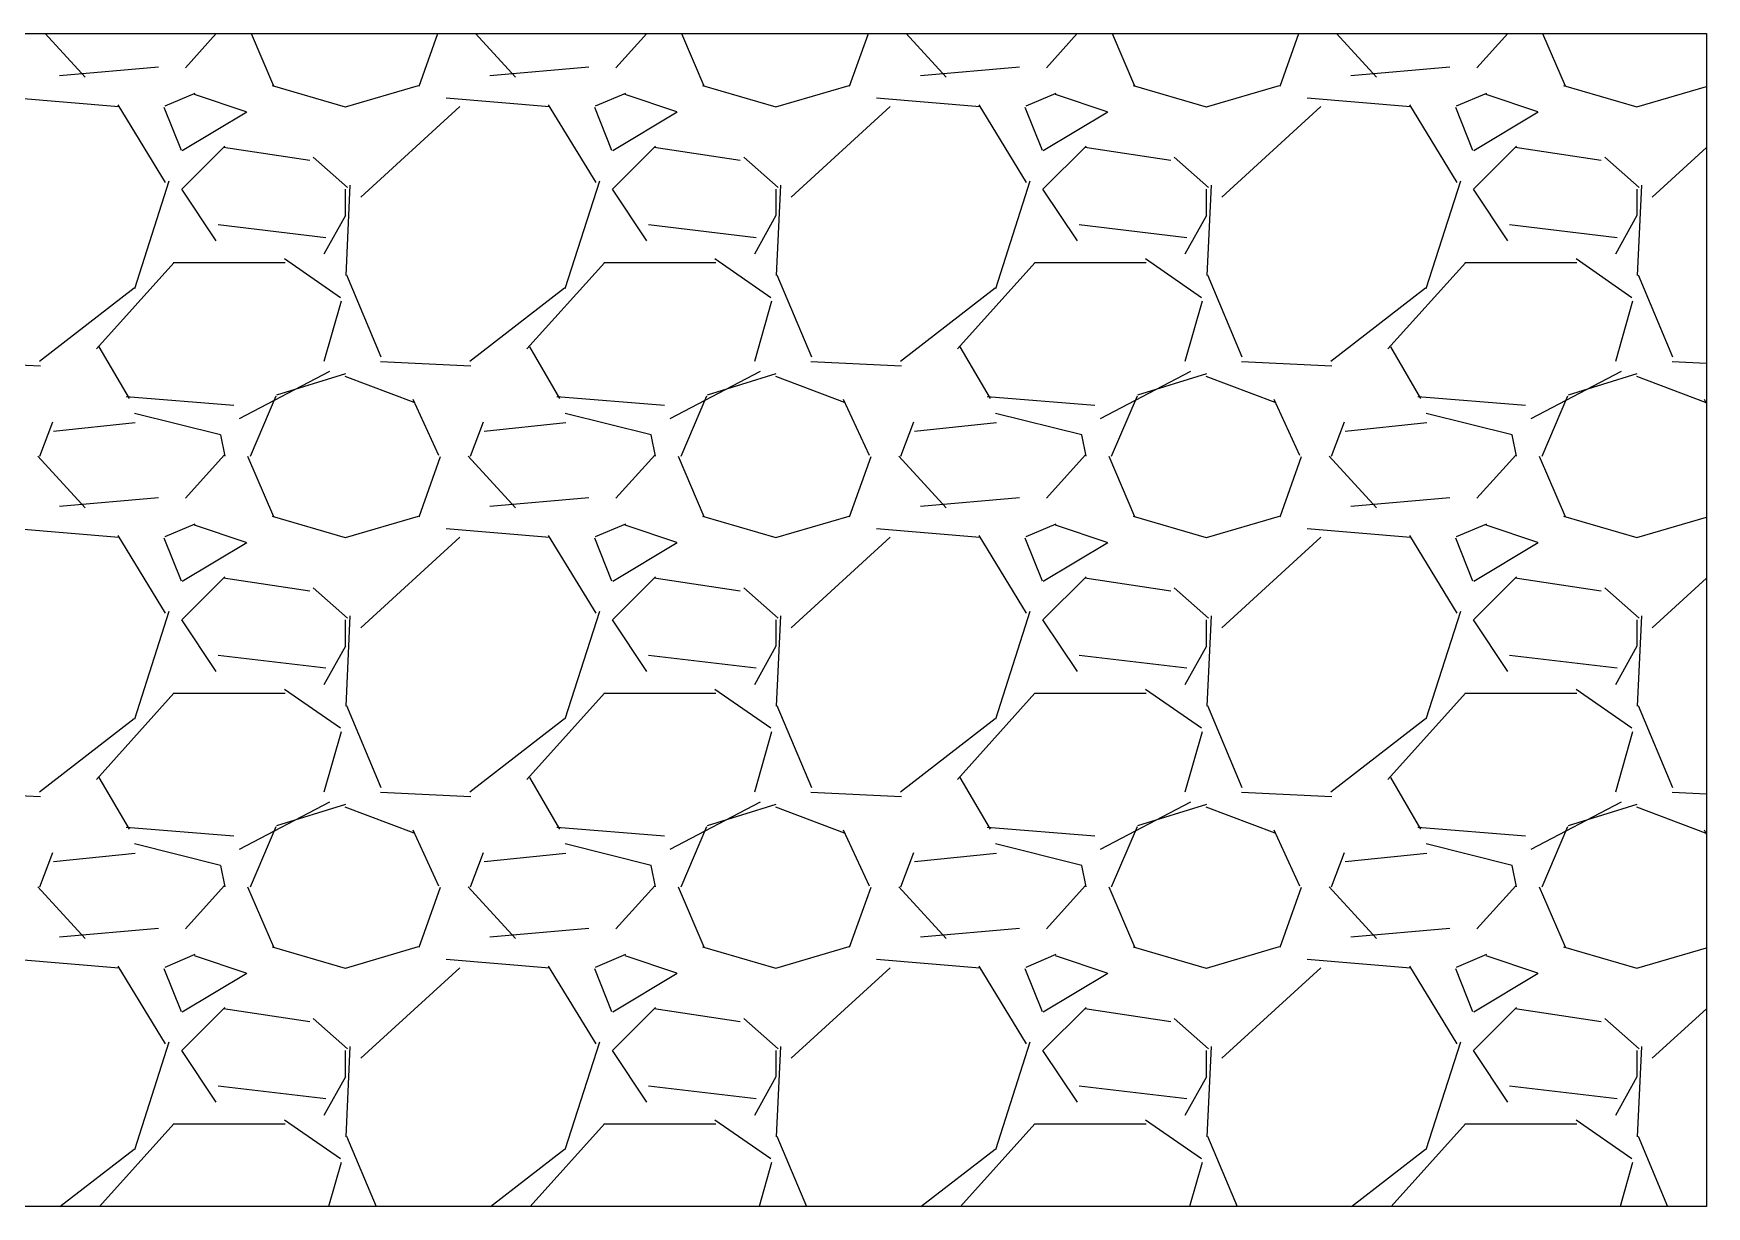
# Model space of a CAD drawing. Header units: millimetres. Extents: x 2762 to 3076, y 916 to 3305.
# Drawn here: x 2832.469 to 2833.456, y 1011.527 to 1012.219 of the extents above; entities that cross this region are included whole.
import ezdxf

# ---------------------------------------------------------------- set-up
doc = ezdxf.new("R2010")
doc.units = ezdxf.units.MM
doc.header["$LTSCALE"] = 2

msp = doc.modelspace()

# ---------------------------------------------------------------- linework, layer by layer
for p, q in [((2831.8296, 1012.21851), (2833.45649, 1012.21851)), ((2831.8296, 1012.21851), (2833.45649, 1012.21851)), ((2833.45649, 1012.21851), (2833.45649, 1011.5266)), ((2833.45649, 1012.21851), (2833.45649, 1011.5266)), ((2833.45649, 1011.5266), (2831.8296, 1011.5266)), ((2833.45649, 1011.5266), (2831.8296, 1011.5266))]:
    msp.add_line(p, q)
at = {"linetype": 'Continuous'}
for p, q in [((2832.49985, 1012.19274), (2832.47622, 1012.21851)), ((2832.49985, 1012.19274), (2832.47622, 1012.21851)), ((2832.57722, 1012.21851), (2832.55906, 1012.19833)), ((2832.57722, 1012.21851), (2832.55906, 1012.19833)), ((2832.59779, 1012.21851), (2832.611, 1012.18769)), ((2832.59779, 1012.21851), (2832.611, 1012.18769)), ((2832.69689, 1012.18749), (2832.70797, 1012.21851)), ((2832.69689, 1012.18749), (2832.70797, 1012.21851)), ((2832.75385, 1012.19274), (2832.73022, 1012.21851)), ((2832.75385, 1012.19274), (2832.73022, 1012.21851)), ((2832.83122, 1012.21851), (2832.81306, 1012.19833)), ((2832.83122, 1012.21851), (2832.81306, 1012.19833)), ((2832.85179, 1012.21851), (2832.865, 1012.18769)), ((2832.85179, 1012.21851), (2832.865, 1012.18769)), ((2832.95089, 1012.18749), (2832.96197, 1012.21851)), ((2832.95089, 1012.18749), (2832.96197, 1012.21851)), ((2833.00785, 1012.19274), (2832.98422, 1012.21851)), ((2833.00785, 1012.19274), (2832.98422, 1012.21851)), ((2833.08522, 1012.21851), (2833.06706, 1012.19833)), ((2833.08522, 1012.21851), (2833.06706, 1012.19833)), ((2833.10579, 1012.21851), (2833.119, 1012.18769)), ((2833.10579, 1012.21851), (2833.119, 1012.18769)), ((2833.20489, 1012.18749), (2833.21597, 1012.21851)), ((2833.20489, 1012.18749), (2833.21597, 1012.21851)), ((2833.26185, 1012.19274), (2833.23822, 1012.21851)), ((2833.26185, 1012.19274), (2833.23822, 1012.21851)), ((2833.33922, 1012.21851), (2833.32106, 1012.19833)), ((2833.33922, 1012.21851), (2833.32106, 1012.19833)), ((2833.35979, 1012.21851), (2833.373, 1012.18769)), ((2833.35979, 1012.21851), (2833.373, 1012.18769)), ((2832.54312, 1012.19861), (2832.4847, 1012.19353)), ((2832.54312, 1012.19861), (2832.4847, 1012.19353)), ((2832.79712, 1012.19861), (2832.7387, 1012.19353)), ((2832.79712, 1012.19861), (2832.7387, 1012.19353)), ((2833.05112, 1012.19861), (2832.9927, 1012.19353)), ((2833.05112, 1012.19861), (2832.9927, 1012.19353)), ((2833.30512, 1012.19861), (2833.2467, 1012.19353)), ((2833.30512, 1012.19861), (2833.2467, 1012.19353)), ((2832.61018, 1012.18787), (2832.65336, 1012.17517)), ((2832.61018, 1012.18787), (2832.65336, 1012.17517)), ((2832.65343, 1012.17519), (2832.69661, 1012.18789)), ((2832.65343, 1012.17519), (2832.69661, 1012.18789)), ((2832.86418, 1012.18787), (2832.90736, 1012.17517)), ((2832.86418, 1012.18787), (2832.90736, 1012.17517)), ((2832.90743, 1012.17519), (2832.95061, 1012.18789)), ((2832.90743, 1012.17519), (2832.95061, 1012.18789)), ((2833.11818, 1012.18787), (2833.16136, 1012.17517)), ((2833.11818, 1012.18787), (2833.16136, 1012.17517)), ((2833.16143, 1012.17519), (2833.20461, 1012.18789)), ((2833.16143, 1012.17519), (2833.20461, 1012.18789)), ((2833.37218, 1012.18787), (2833.41536, 1012.17517)), ((2833.37218, 1012.18787), (2833.41536, 1012.17517)), ((2832.51979, 1012.17523), (2832.45883, 1012.18031)), ((2832.51979, 1012.17523), (2832.45883, 1012.18031)), ((2832.56463, 1012.18316), (2832.54685, 1012.17554)), ((2832.56463, 1012.18316), (2832.54685, 1012.17554)), ((2832.5949, 1012.1723), (2832.56442, 1012.18246)), ((2832.5949, 1012.1723), (2832.56442, 1012.18246)), ((2832.77379, 1012.17523), (2832.71283, 1012.18031)), ((2832.77379, 1012.17523), (2832.71283, 1012.18031)), ((2832.81863, 1012.18316), (2832.80085, 1012.17554)), ((2832.81863, 1012.18316), (2832.80085, 1012.17554)), ((2832.8489, 1012.1723), (2832.81842, 1012.18246)), ((2832.8489, 1012.1723), (2832.81842, 1012.18246)), ((2833.02779, 1012.17523), (2832.96683, 1012.18031)), ((2833.02779, 1012.17523), (2832.96683, 1012.18031)), ((2833.07263, 1012.18316), (2833.05485, 1012.17554)), ((2833.07263, 1012.18316), (2833.05485, 1012.17554)), ((2833.1029, 1012.1723), (2833.07242, 1012.18246)), ((2833.1029, 1012.1723), (2833.07242, 1012.18246)), ((2833.28179, 1012.17523), (2833.22083, 1012.18031)), ((2833.28179, 1012.17523), (2833.22083, 1012.18031)), ((2833.32663, 1012.18316), (2833.30885, 1012.17554)), ((2833.32663, 1012.18316), (2833.30885, 1012.17554)), ((2833.3569, 1012.1723), (2833.32642, 1012.18246)), ((2833.3569, 1012.1723), (2833.32642, 1012.18246)), ((2833.41543, 1012.17519), (2833.45649, 1012.18727)), ((2833.41543, 1012.17519), (2833.45649, 1012.18727)), ((2832.54729, 1012.13063), (2832.51935, 1012.17635)), ((2832.54729, 1012.13063), (2832.51935, 1012.17635)), ((2832.54633, 1012.17505), (2832.55649, 1012.14965)), ((2832.54633, 1012.17505), (2832.55649, 1012.14965)), ((2832.55712, 1012.1494), (2832.59522, 1012.17226)), ((2832.55712, 1012.1494), (2832.59522, 1012.17226)), ((2832.72088, 1012.17537), (2832.66246, 1012.12203)), ((2832.72088, 1012.17537), (2832.66246, 1012.12203)), ((2832.80129, 1012.13063), (2832.77335, 1012.17635)), ((2832.80129, 1012.13063), (2832.77335, 1012.17635)), ((2832.80033, 1012.17505), (2832.81049, 1012.14965)), ((2832.80033, 1012.17505), (2832.81049, 1012.14965)), ((2832.81112, 1012.1494), (2832.84922, 1012.17226)), ((2832.81112, 1012.1494), (2832.84922, 1012.17226)), ((2832.97488, 1012.17537), (2832.91646, 1012.12203)), ((2832.97488, 1012.17537), (2832.91646, 1012.12203)), ((2833.05529, 1012.13063), (2833.02735, 1012.17635)), ((2833.05529, 1012.13063), (2833.02735, 1012.17635)), ((2833.05433, 1012.17505), (2833.06449, 1012.14965)), ((2833.05433, 1012.17505), (2833.06449, 1012.14965)), ((2833.06512, 1012.1494), (2833.10322, 1012.17226)), ((2833.06512, 1012.1494), (2833.10322, 1012.17226)), ((2833.22888, 1012.17537), (2833.17046, 1012.12203)), ((2833.22888, 1012.17537), (2833.17046, 1012.12203)), ((2833.30929, 1012.13063), (2833.28135, 1012.17635)), ((2833.30929, 1012.13063), (2833.28135, 1012.17635)), ((2833.30833, 1012.17505), (2833.31849, 1012.14965)), ((2833.30833, 1012.17505), (2833.31849, 1012.14965)), ((2833.31912, 1012.1494), (2833.35722, 1012.17226)), ((2833.31912, 1012.1494), (2833.35722, 1012.17226)), ((2832.58239, 1012.15198), (2832.55699, 1012.12658)), ((2832.58239, 1012.15198), (2832.55699, 1012.12658)), ((2832.6324, 1012.14363), (2832.5816, 1012.15125)), ((2832.6324, 1012.14363), (2832.5816, 1012.15125)), ((2832.83639, 1012.15198), (2832.81099, 1012.12658)), ((2832.83639, 1012.15198), (2832.81099, 1012.12658)), ((2832.8864, 1012.14363), (2832.8356, 1012.15125)), ((2832.8864, 1012.14363), (2832.8356, 1012.15125)), ((2833.09039, 1012.15198), (2833.06499, 1012.12658)), ((2833.09039, 1012.15198), (2833.06499, 1012.12658)), ((2833.1404, 1012.14363), (2833.0896, 1012.15125)), ((2833.1404, 1012.14363), (2833.0896, 1012.15125)), ((2833.34439, 1012.15198), (2833.31899, 1012.12658)), ((2833.34439, 1012.15198), (2833.31899, 1012.12658)), ((2833.3944, 1012.14363), (2833.3436, 1012.15125)), ((2833.3944, 1012.14363), (2833.3436, 1012.15125)), ((2833.45649, 1012.15127), (2833.42446, 1012.12203)), ((2833.45649, 1012.15127), (2833.42446, 1012.12203)), ((2832.65473, 1012.12769), (2832.63441, 1012.14547)), ((2832.65473, 1012.12769), (2832.63441, 1012.14547)), ((2832.90873, 1012.12769), (2832.88841, 1012.14547)), ((2832.90873, 1012.12769), (2832.88841, 1012.14547)), ((2833.16273, 1012.12769), (2833.14241, 1012.14547)), ((2833.16273, 1012.12769), (2833.14241, 1012.14547)), ((2833.41673, 1012.12769), (2833.39641, 1012.14547)), ((2833.41673, 1012.12769), (2833.39641, 1012.14547)), ((2832.52913, 1012.06818), (2832.54945, 1012.13168)), ((2832.52913, 1012.06818), (2832.54945, 1012.13168)), ((2832.65614, 1012.12907), (2832.6536, 1012.07573)), ((2832.65614, 1012.12907), (2832.6536, 1012.07573)), ((2832.78313, 1012.06818), (2832.80345, 1012.13168)), ((2832.78313, 1012.06818), (2832.80345, 1012.13168)), ((2832.91014, 1012.12907), (2832.9076, 1012.07573)), ((2832.91014, 1012.12907), (2832.9076, 1012.07573)), ((2833.03713, 1012.06818), (2833.05745, 1012.13168)), ((2833.03713, 1012.06818), (2833.05745, 1012.13168)), ((2833.16414, 1012.12907), (2833.1616, 1012.07573)), ((2833.16414, 1012.12907), (2833.1616, 1012.07573)), ((2833.29113, 1012.06818), (2833.31145, 1012.13168)), ((2833.29113, 1012.06818), (2833.31145, 1012.13168)), ((2833.41814, 1012.12907), (2833.4156, 1012.07573)), ((2833.41814, 1012.12907), (2833.4156, 1012.07573)), ((2832.55676, 1012.12663), (2832.57708, 1012.09615)), ((2832.55676, 1012.12663), (2832.57708, 1012.09615)), ((2832.65351, 1012.11134), (2832.65351, 1012.12658)), ((2832.65351, 1012.11134), (2832.65351, 1012.12658)), ((2832.81076, 1012.12663), (2832.83108, 1012.09615)), ((2832.81076, 1012.12663), (2832.83108, 1012.09615)), ((2832.90751, 1012.11134), (2832.90751, 1012.12658)), ((2832.90751, 1012.11134), (2832.90751, 1012.12658)), ((2833.06476, 1012.12663), (2833.08508, 1012.09615)), ((2833.06476, 1012.12663), (2833.08508, 1012.09615)), ((2833.16151, 1012.11134), (2833.16151, 1012.12658)), ((2833.16151, 1012.11134), (2833.16151, 1012.12658)), ((2833.31876, 1012.12663), (2833.33908, 1012.09615)), ((2833.31876, 1012.12663), (2833.33908, 1012.09615)), ((2833.41551, 1012.11134), (2833.41551, 1012.12658)), ((2833.41551, 1012.11134), (2833.41551, 1012.12658)), ((2832.6409, 1012.08846), (2832.6536, 1012.11132)), ((2832.6409, 1012.08846), (2832.6536, 1012.11132)), ((2832.8949, 1012.08846), (2832.9076, 1012.11132)), ((2832.8949, 1012.08846), (2832.9076, 1012.11132)), ((2833.1489, 1012.08846), (2833.1616, 1012.11132)), ((2833.1489, 1012.08846), (2833.1616, 1012.11132)), ((2833.4029, 1012.08846), (2833.4156, 1012.11132)), ((2833.4029, 1012.08846), (2833.4156, 1012.11132)), ((2832.57831, 1012.10587), (2832.64181, 1012.09825)), ((2832.57831, 1012.10587), (2832.64181, 1012.09825)), ((2832.83231, 1012.10587), (2832.89581, 1012.09825)), ((2832.83231, 1012.10587), (2832.89581, 1012.09825)), ((2833.08631, 1012.10587), (2833.14981, 1012.09825)), ((2833.08631, 1012.10587), (2833.14981, 1012.09825)), ((2833.34031, 1012.10587), (2833.40381, 1012.09825)), ((2833.34031, 1012.10587), (2833.40381, 1012.09825)), ((2832.50652, 1012.03251), (2832.55224, 1012.08331)), ((2832.50652, 1012.03251), (2832.55224, 1012.08331)), ((2832.55191, 1012.0834), (2832.61795, 1012.0834)), ((2832.55191, 1012.0834), (2832.61795, 1012.0834)), ((2832.61748, 1012.08572), (2832.6505, 1012.06286)), ((2832.61748, 1012.08572), (2832.6505, 1012.06286)), ((2832.76052, 1012.03251), (2832.80624, 1012.08331)), ((2832.76052, 1012.03251), (2832.80624, 1012.08331)), ((2832.80591, 1012.0834), (2832.87195, 1012.0834)), ((2832.80591, 1012.0834), (2832.87195, 1012.0834)), ((2832.87148, 1012.08572), (2832.9045, 1012.06286)), ((2832.87148, 1012.08572), (2832.9045, 1012.06286)), ((2833.01452, 1012.03251), (2833.06024, 1012.08331)), ((2833.01452, 1012.03251), (2833.06024, 1012.08331)), ((2833.05991, 1012.0834), (2833.12595, 1012.0834)), ((2833.05991, 1012.0834), (2833.12595, 1012.0834)), ((2833.12548, 1012.08572), (2833.1585, 1012.06286)), ((2833.12548, 1012.08572), (2833.1585, 1012.06286)), ((2833.26852, 1012.03251), (2833.31424, 1012.08331)), ((2833.26852, 1012.03251), (2833.31424, 1012.08331)), ((2833.31391, 1012.0834), (2833.37995, 1012.0834)), ((2833.31391, 1012.0834), (2833.37995, 1012.0834)), ((2833.37948, 1012.08572), (2833.4125, 1012.06286)), ((2833.37948, 1012.08572), (2833.4125, 1012.06286)), ((2832.65406, 1012.07607), (2832.67438, 1012.02781)), ((2832.65406, 1012.07607), (2832.67438, 1012.02781)), ((2832.90806, 1012.07607), (2832.92838, 1012.02781)), ((2832.90806, 1012.07607), (2832.92838, 1012.02781)), ((2833.16206, 1012.07607), (2833.18238, 1012.02781)), ((2833.16206, 1012.07607), (2833.18238, 1012.02781)), ((2833.41606, 1012.07607), (2833.43638, 1012.02781)), ((2833.41606, 1012.07607), (2833.43638, 1012.02781)), ((2832.47289, 1012.02523), (2832.52877, 1012.06841)), ((2832.47289, 1012.02523), (2832.52877, 1012.06841)), ((2832.6509, 1012.06055), (2832.64074, 1012.02499)), ((2832.6509, 1012.06055), (2832.64074, 1012.02499)), ((2832.72689, 1012.02523), (2832.78277, 1012.06841)), ((2832.72689, 1012.02523), (2832.78277, 1012.06841)), ((2832.9049, 1012.06055), (2832.89474, 1012.02499)), ((2832.9049, 1012.06055), (2832.89474, 1012.02499)), ((2832.98089, 1012.02523), (2833.03677, 1012.06841)), ((2832.98089, 1012.02523), (2833.03677, 1012.06841)), ((2833.1589, 1012.06055), (2833.14874, 1012.02499)), ((2833.1589, 1012.06055), (2833.14874, 1012.02499)), ((2833.23489, 1012.02523), (2833.29077, 1012.06841)), ((2833.23489, 1012.02523), (2833.29077, 1012.06841)), ((2833.4129, 1012.06055), (2833.40274, 1012.02499)), ((2833.4129, 1012.06055), (2833.40274, 1012.02499)), ((2832.526, 1012.00314), (2832.50822, 1012.03362)), ((2832.526, 1012.00314), (2832.50822, 1012.03362)), ((2832.78, 1012.00314), (2832.76222, 1012.03362)), ((2832.78, 1012.00314), (2832.76222, 1012.03362)), ((2833.034, 1012.00314), (2833.01622, 1012.03362)), ((2833.034, 1012.00314), (2833.01622, 1012.03362)), ((2833.288, 1012.00314), (2833.27022, 1012.03362)), ((2833.288, 1012.00314), (2833.27022, 1012.03362)), ((2832.42013, 1012.02504), (2832.47347, 1012.0225)), ((2832.42013, 1012.02504), (2832.47347, 1012.0225)), ((2832.67413, 1012.02504), (2832.72747, 1012.0225)), ((2832.67413, 1012.02504), (2832.72747, 1012.0225)), ((2832.92813, 1012.02504), (2832.98147, 1012.0225)), ((2832.92813, 1012.02504), (2832.98147, 1012.0225)), ((2833.18213, 1012.02504), (2833.23547, 1012.0225)), ((2833.18213, 1012.02504), (2833.23547, 1012.0225)), ((2833.43613, 1012.02504), (2833.45649, 1012.02407)), ((2833.43613, 1012.02504), (2833.45649, 1012.02407)), ((2832.64412, 1012.01915), (2832.59078, 1011.99121)), ((2832.64412, 1012.01915), (2832.59078, 1011.99121)), ((2832.613, 1012.00531), (2832.65364, 1012.01801)), ((2832.613, 1012.00531), (2832.65364, 1012.01801)), ((2832.6531, 1012.01628), (2832.69374, 1012.00104)), ((2832.6531, 1012.01628), (2832.69374, 1012.00104)), ((2832.89812, 1012.01915), (2832.84478, 1011.99121)), ((2832.89812, 1012.01915), (2832.84478, 1011.99121)), ((2832.867, 1012.00531), (2832.90764, 1012.01801)), ((2832.867, 1012.00531), (2832.90764, 1012.01801)), ((2832.9071, 1012.01628), (2832.94774, 1012.00104)), ((2832.9071, 1012.01628), (2832.94774, 1012.00104)), ((2833.15212, 1012.01915), (2833.09878, 1011.99121)), ((2833.15212, 1012.01915), (2833.09878, 1011.99121)), ((2833.121, 1012.00531), (2833.16164, 1012.01801)), ((2833.121, 1012.00531), (2833.16164, 1012.01801)), ((2833.1611, 1012.01628), (2833.20174, 1012.00104)), ((2833.1611, 1012.01628), (2833.20174, 1012.00104)), ((2833.40612, 1012.01915), (2833.35278, 1011.99121)), ((2833.40612, 1012.01915), (2833.35278, 1011.99121)), ((2833.375, 1012.00531), (2833.41564, 1012.01801)), ((2833.375, 1012.00531), (2833.41564, 1012.01801)), ((2833.4151, 1012.01628), (2833.45574, 1012.00104)), ((2833.4151, 1012.01628), (2833.45574, 1012.00104)), ((2832.58761, 1011.99905), (2832.52411, 1012.00413)), ((2832.58761, 1011.99905), (2832.52411, 1012.00413)), ((2832.59744, 1011.96913), (2832.61268, 1012.00469)), ((2832.59744, 1011.96913), (2832.61268, 1012.00469)), ((2832.69316, 1012.00286), (2832.7084, 1011.96984)), ((2832.69316, 1012.00286), (2832.7084, 1011.96984)), ((2832.84161, 1011.99905), (2832.77811, 1012.00413)), ((2832.84161, 1011.99905), (2832.77811, 1012.00413)), ((2832.85144, 1011.96913), (2832.86668, 1012.00469)), ((2832.85144, 1011.96913), (2832.86668, 1012.00469)), ((2832.94716, 1012.00286), (2832.9624, 1011.96984)), ((2832.94716, 1012.00286), (2832.9624, 1011.96984)), ((2833.09561, 1011.99905), (2833.03211, 1012.00413)), ((2833.09561, 1011.99905), (2833.03211, 1012.00413)), ((2833.10544, 1011.96913), (2833.12068, 1012.00469)), ((2833.10544, 1011.96913), (2833.12068, 1012.00469)), ((2833.20116, 1012.00286), (2833.2164, 1011.96984)), ((2833.20116, 1012.00286), (2833.2164, 1011.96984)), ((2833.34961, 1011.99905), (2833.28611, 1012.00413)), ((2833.34961, 1011.99905), (2833.28611, 1012.00413)), ((2833.35944, 1011.96913), (2833.37468, 1012.00469)), ((2833.35944, 1011.96913), (2833.37468, 1012.00469)), ((2833.45516, 1012.00286), (2833.45649, 1011.99998)), ((2833.45516, 1012.00286), (2833.45649, 1011.99998)), ((2832.57984, 1011.98174), (2832.52904, 1011.99444)), ((2832.57984, 1011.98174), (2832.52904, 1011.99444)), ((2832.83384, 1011.98174), (2832.78304, 1011.99444)), ((2832.83384, 1011.98174), (2832.78304, 1011.99444)), ((2833.08784, 1011.98174), (2833.03704, 1011.99444)), ((2833.08784, 1011.98174), (2833.03704, 1011.99444)), ((2833.34184, 1011.98174), (2833.29104, 1011.99444)), ((2833.34184, 1011.98174), (2833.29104, 1011.99444)), ((2832.4732, 1011.96909), (2832.48082, 1011.98941)), ((2832.4732, 1011.96909), (2832.48082, 1011.98941)), ((2832.52948, 1011.98891), (2832.48122, 1011.98383)), ((2832.52948, 1011.98891), (2832.48122, 1011.98383)), ((2832.5824, 1011.9691), (2832.57986, 1011.9818)), ((2832.5824, 1011.9691), (2832.57986, 1011.9818)), ((2832.7272, 1011.96909), (2832.73482, 1011.98941)), ((2832.7272, 1011.96909), (2832.73482, 1011.98941)), ((2832.78348, 1011.98891), (2832.73522, 1011.98383)), ((2832.78348, 1011.98891), (2832.73522, 1011.98383)), ((2832.8364, 1011.9691), (2832.83386, 1011.9818)), ((2832.8364, 1011.9691), (2832.83386, 1011.9818)), ((2832.9812, 1011.96909), (2832.98882, 1011.98941)), ((2832.9812, 1011.96909), (2832.98882, 1011.98941)), ((2833.03748, 1011.98891), (2832.98922, 1011.98383)), ((2833.03748, 1011.98891), (2832.98922, 1011.98383)), ((2833.0904, 1011.9691), (2833.08786, 1011.9818)), ((2833.0904, 1011.9691), (2833.08786, 1011.9818)), ((2833.2352, 1011.96909), (2833.24282, 1011.98941)), ((2833.2352, 1011.96909), (2833.24282, 1011.98941)), ((2833.29148, 1011.98891), (2833.24322, 1011.98383)), ((2833.29148, 1011.98891), (2833.24322, 1011.98383)), ((2833.3444, 1011.9691), (2833.34186, 1011.9818)), ((2833.3444, 1011.9691), (2833.34186, 1011.9818)), ((2832.49985, 1011.93874), (2832.47191, 1011.96922)), ((2832.49985, 1011.93874), (2832.47191, 1011.96922)), ((2832.58192, 1011.96973), (2832.55906, 1011.94433)), ((2832.58192, 1011.96973), (2832.55906, 1011.94433)), ((2832.59576, 1011.96925), (2832.611, 1011.93369)), ((2832.59576, 1011.96925), (2832.611, 1011.93369)), ((2832.69689, 1011.93349), (2832.70959, 1011.96905)), ((2832.69689, 1011.93349), (2832.70959, 1011.96905)), ((2832.75385, 1011.93874), (2832.72591, 1011.96922)), ((2832.75385, 1011.93874), (2832.72591, 1011.96922)), ((2832.83592, 1011.96973), (2832.81306, 1011.94433)), ((2832.83592, 1011.96973), (2832.81306, 1011.94433)), ((2832.84976, 1011.96925), (2832.865, 1011.93369)), ((2832.84976, 1011.96925), (2832.865, 1011.93369)), ((2832.95089, 1011.93349), (2832.96359, 1011.96905)), ((2832.95089, 1011.93349), (2832.96359, 1011.96905)), ((2833.00785, 1011.93874), (2832.97991, 1011.96922)), ((2833.00785, 1011.93874), (2832.97991, 1011.96922)), ((2833.08992, 1011.96973), (2833.06706, 1011.94433)), ((2833.08992, 1011.96973), (2833.06706, 1011.94433)), ((2833.10376, 1011.96925), (2833.119, 1011.93369)), ((2833.10376, 1011.96925), (2833.119, 1011.93369)), ((2833.20489, 1011.93349), (2833.21759, 1011.96905)), ((2833.20489, 1011.93349), (2833.21759, 1011.96905)), ((2833.26185, 1011.93874), (2833.23391, 1011.96922)), ((2833.26185, 1011.93874), (2833.23391, 1011.96922)), ((2833.34392, 1011.96973), (2833.32106, 1011.94433)), ((2833.34392, 1011.96973), (2833.32106, 1011.94433)), ((2833.35776, 1011.96925), (2833.373, 1011.93369)), ((2833.35776, 1011.96925), (2833.373, 1011.93369)), ((2832.54312, 1011.94461), (2832.4847, 1011.93953)), ((2832.54312, 1011.94461), (2832.4847, 1011.93953)), ((2832.79712, 1011.94461), (2832.7387, 1011.93953)), ((2832.79712, 1011.94461), (2832.7387, 1011.93953)), ((2833.05112, 1011.94461), (2832.9927, 1011.93953)), ((2833.05112, 1011.94461), (2832.9927, 1011.93953)), ((2833.30512, 1011.94461), (2833.2467, 1011.93953)), ((2833.30512, 1011.94461), (2833.2467, 1011.93953)), ((2832.61018, 1011.93387), (2832.65336, 1011.92117)), ((2832.61018, 1011.93387), (2832.65336, 1011.92117)), ((2832.65343, 1011.92119), (2832.69661, 1011.93389)), ((2832.65343, 1011.92119), (2832.69661, 1011.93389)), ((2832.86418, 1011.93387), (2832.90736, 1011.92117)), ((2832.86418, 1011.93387), (2832.90736, 1011.92117)), ((2832.90743, 1011.92119), (2832.95061, 1011.93389)), ((2832.90743, 1011.92119), (2832.95061, 1011.93389)), ((2833.11818, 1011.93387), (2833.16136, 1011.92117)), ((2833.11818, 1011.93387), (2833.16136, 1011.92117)), ((2833.16143, 1011.92119), (2833.20461, 1011.93389)), ((2833.16143, 1011.92119), (2833.20461, 1011.93389)), ((2833.37218, 1011.93387), (2833.41536, 1011.92117)), ((2833.37218, 1011.93387), (2833.41536, 1011.92117)), ((2833.41543, 1011.92119), (2833.45649, 1011.93327)), ((2833.41543, 1011.92119), (2833.45649, 1011.93327)), ((2832.51979, 1011.92123), (2832.45883, 1011.92631)), ((2832.51979, 1011.92123), (2832.45883, 1011.92631)), ((2832.54729, 1011.87663), (2832.51935, 1011.92235)), ((2832.54729, 1011.87663), (2832.51935, 1011.92235)), ((2832.54633, 1011.92105), (2832.55649, 1011.89565)), ((2832.54633, 1011.92105), (2832.55649, 1011.89565)), ((2832.56463, 1011.92916), (2832.54685, 1011.92154)), ((2832.56463, 1011.92916), (2832.54685, 1011.92154)), ((2832.5949, 1011.9183), (2832.56442, 1011.92846)), ((2832.5949, 1011.9183), (2832.56442, 1011.92846)), ((2832.72088, 1011.92137), (2832.66246, 1011.86803)), ((2832.72088, 1011.92137), (2832.66246, 1011.86803)), ((2832.77379, 1011.92123), (2832.71283, 1011.92631)), ((2832.77379, 1011.92123), (2832.71283, 1011.92631)), ((2832.80129, 1011.87663), (2832.77335, 1011.92235)), ((2832.80129, 1011.87663), (2832.77335, 1011.92235)), ((2832.80033, 1011.92105), (2832.81049, 1011.89565)), ((2832.80033, 1011.92105), (2832.81049, 1011.89565)), ((2832.81863, 1011.92916), (2832.80085, 1011.92154)), ((2832.81863, 1011.92916), (2832.80085, 1011.92154)), ((2832.8489, 1011.9183), (2832.81842, 1011.92846)), ((2832.8489, 1011.9183), (2832.81842, 1011.92846)), ((2832.97488, 1011.92137), (2832.91646, 1011.86803)), ((2832.97488, 1011.92137), (2832.91646, 1011.86803)), ((2833.02779, 1011.92123), (2832.96683, 1011.92631)), ((2833.02779, 1011.92123), (2832.96683, 1011.92631)), ((2833.05529, 1011.87663), (2833.02735, 1011.92235)), ((2833.05529, 1011.87663), (2833.02735, 1011.92235)), ((2833.05433, 1011.92105), (2833.06449, 1011.89565)), ((2833.05433, 1011.92105), (2833.06449, 1011.89565)), ((2833.07263, 1011.92916), (2833.05485, 1011.92154)), ((2833.07263, 1011.92916), (2833.05485, 1011.92154)), ((2833.1029, 1011.9183), (2833.07242, 1011.92846)), ((2833.1029, 1011.9183), (2833.07242, 1011.92846)), ((2833.22888, 1011.92137), (2833.17046, 1011.86803)), ((2833.22888, 1011.92137), (2833.17046, 1011.86803)), ((2833.28179, 1011.92123), (2833.22083, 1011.92631)), ((2833.28179, 1011.92123), (2833.22083, 1011.92631)), ((2833.30929, 1011.87663), (2833.28135, 1011.92235)), ((2833.30929, 1011.87663), (2833.28135, 1011.92235)), ((2833.30833, 1011.92105), (2833.31849, 1011.89565)), ((2833.30833, 1011.92105), (2833.31849, 1011.89565)), ((2833.32663, 1011.92916), (2833.30885, 1011.92154)), ((2833.32663, 1011.92916), (2833.30885, 1011.92154)), ((2833.3569, 1011.9183), (2833.32642, 1011.92846)), ((2833.3569, 1011.9183), (2833.32642, 1011.92846)), ((2832.55712, 1011.8954), (2832.59522, 1011.91826)), ((2832.55712, 1011.8954), (2832.59522, 1011.91826)), ((2832.81112, 1011.8954), (2832.84922, 1011.91826)), ((2832.81112, 1011.8954), (2832.84922, 1011.91826)), ((2833.06512, 1011.8954), (2833.10322, 1011.91826)), ((2833.06512, 1011.8954), (2833.10322, 1011.91826)), ((2833.31912, 1011.8954), (2833.35722, 1011.91826)), ((2833.31912, 1011.8954), (2833.35722, 1011.91826)), ((2832.58239, 1011.89798), (2832.55699, 1011.87258)), ((2832.58239, 1011.89798), (2832.55699, 1011.87258)), ((2832.6324, 1011.88963), (2832.58161, 1011.89725)), ((2832.6324, 1011.88963), (2832.58161, 1011.89725)), ((2832.65473, 1011.87369), (2832.63441, 1011.89147)), ((2832.65473, 1011.87369), (2832.63441, 1011.89147)), ((2832.83639, 1011.89798), (2832.81099, 1011.87258)), ((2832.83639, 1011.89798), (2832.81099, 1011.87258)), ((2832.8864, 1011.88963), (2832.8356, 1011.89725)), ((2832.8864, 1011.88963), (2832.8356, 1011.89725)), ((2832.90873, 1011.87369), (2832.88841, 1011.89147)), ((2832.90873, 1011.87369), (2832.88841, 1011.89147)), ((2833.09039, 1011.89798), (2833.06499, 1011.87258)), ((2833.09039, 1011.89798), (2833.06499, 1011.87258)), ((2833.1404, 1011.88963), (2833.08961, 1011.89725)), ((2833.1404, 1011.88963), (2833.08961, 1011.89725)), ((2833.16273, 1011.87369), (2833.14241, 1011.89147)), ((2833.16273, 1011.87369), (2833.14241, 1011.89147)), ((2833.34439, 1011.89798), (2833.31899, 1011.87258)), ((2833.34439, 1011.89798), (2833.31899, 1011.87258)), ((2833.3944, 1011.88963), (2833.3436, 1011.89725)), ((2833.3944, 1011.88963), (2833.3436, 1011.89725)), ((2833.41673, 1011.87369), (2833.39641, 1011.89147)), ((2833.41673, 1011.87369), (2833.39641, 1011.89147)), ((2833.45649, 1011.89727), (2833.42446, 1011.86803)), ((2833.45649, 1011.89727), (2833.42446, 1011.86803)), ((2832.52913, 1011.81418), (2832.54945, 1011.87768)), ((2832.52913, 1011.81418), (2832.54945, 1011.87768)), ((2832.55676, 1011.87263), (2832.57708, 1011.84215)), ((2832.55676, 1011.87263), (2832.57708, 1011.84215)), ((2832.65351, 1011.85734), (2832.65351, 1011.87258)), ((2832.65351, 1011.85734), (2832.65351, 1011.87258)), ((2832.65614, 1011.87507), (2832.6536, 1011.82173)), ((2832.65614, 1011.87507), (2832.6536, 1011.82173)), ((2832.78313, 1011.81418), (2832.80345, 1011.87768)), ((2832.78313, 1011.81418), (2832.80345, 1011.87768)), ((2832.81076, 1011.87263), (2832.83108, 1011.84215)), ((2832.81076, 1011.87263), (2832.83108, 1011.84215)), ((2832.90751, 1011.85734), (2832.90751, 1011.87258)), ((2832.90751, 1011.85734), (2832.90751, 1011.87258)), ((2832.91014, 1011.87507), (2832.9076, 1011.82173)), ((2832.91014, 1011.87507), (2832.9076, 1011.82173)), ((2833.03713, 1011.81418), (2833.05745, 1011.87768)), ((2833.03713, 1011.81418), (2833.05745, 1011.87768)), ((2833.06476, 1011.87263), (2833.08508, 1011.84215)), ((2833.06476, 1011.87263), (2833.08508, 1011.84215)), ((2833.16151, 1011.85734), (2833.16151, 1011.87258)), ((2833.16151, 1011.85734), (2833.16151, 1011.87258)), ((2833.16414, 1011.87507), (2833.1616, 1011.82173)), ((2833.16414, 1011.87507), (2833.1616, 1011.82173)), ((2833.29113, 1011.81418), (2833.31145, 1011.87768)), ((2833.29113, 1011.81418), (2833.31145, 1011.87768)), ((2833.31876, 1011.87263), (2833.33908, 1011.84215)), ((2833.31876, 1011.87263), (2833.33908, 1011.84215)), ((2833.41551, 1011.85734), (2833.41551, 1011.87258)), ((2833.41551, 1011.85734), (2833.41551, 1011.87258)), ((2833.41814, 1011.87507), (2833.4156, 1011.82173)), ((2833.41814, 1011.87507), (2833.4156, 1011.82173)), ((2832.6409, 1011.83446), (2832.6536, 1011.85732)), ((2832.6409, 1011.83446), (2832.6536, 1011.85732)), ((2832.8949, 1011.83446), (2832.9076, 1011.85732)), ((2832.8949, 1011.83446), (2832.9076, 1011.85732)), ((2833.1489, 1011.83446), (2833.1616, 1011.85732)), ((2833.1489, 1011.83446), (2833.1616, 1011.85732)), ((2833.4029, 1011.83446), (2833.4156, 1011.85732)), ((2833.4029, 1011.83446), (2833.4156, 1011.85732)), ((2832.57831, 1011.85187), (2832.64181, 1011.84425)), ((2832.57831, 1011.85187), (2832.64181, 1011.84425)), ((2832.83231, 1011.85187), (2832.89581, 1011.84425)), ((2832.83231, 1011.85187), (2832.89581, 1011.84425)), ((2833.08631, 1011.85187), (2833.14981, 1011.84425)), ((2833.08631, 1011.85187), (2833.14981, 1011.84425)), ((2833.34031, 1011.85187), (2833.40381, 1011.84425)), ((2833.34031, 1011.85187), (2833.40381, 1011.84425)), ((2832.50652, 1011.77851), (2832.55224, 1011.82931)), ((2832.50652, 1011.77851), (2832.55224, 1011.82931)), ((2832.55191, 1011.8294), (2832.61795, 1011.8294)), ((2832.55191, 1011.8294), (2832.61795, 1011.8294)), ((2832.61748, 1011.83172), (2832.6505, 1011.80886)), ((2832.61748, 1011.83172), (2832.6505, 1011.80886)), ((2832.76052, 1011.77851), (2832.80624, 1011.82931)), ((2832.76052, 1011.77851), (2832.80624, 1011.82931)), ((2832.80591, 1011.8294), (2832.87195, 1011.8294)), ((2832.80591, 1011.8294), (2832.87195, 1011.8294)), ((2832.87148, 1011.83172), (2832.9045, 1011.80886)), ((2832.87148, 1011.83172), (2832.9045, 1011.80886)), ((2833.01452, 1011.77851), (2833.06024, 1011.82931)), ((2833.01452, 1011.77851), (2833.06024, 1011.82931)), ((2833.05991, 1011.8294), (2833.12595, 1011.8294)), ((2833.05991, 1011.8294), (2833.12595, 1011.8294)), ((2833.12548, 1011.83172), (2833.1585, 1011.80886)), ((2833.12548, 1011.83172), (2833.1585, 1011.80886)), ((2833.26852, 1011.77851), (2833.31424, 1011.82931)), ((2833.26852, 1011.77851), (2833.31424, 1011.82931)), ((2833.31391, 1011.8294), (2833.37995, 1011.8294)), ((2833.31391, 1011.8294), (2833.37995, 1011.8294)), ((2833.37948, 1011.83172), (2833.4125, 1011.80886)), ((2833.37948, 1011.83172), (2833.4125, 1011.80886)), ((2832.47289, 1011.77123), (2832.52877, 1011.81441)), ((2832.47289, 1011.77123), (2832.52877, 1011.81441)), ((2832.65406, 1011.82207), (2832.67438, 1011.77381)), ((2832.65406, 1011.82207), (2832.67438, 1011.77381)), ((2832.72689, 1011.77123), (2832.78277, 1011.81441)), ((2832.72689, 1011.77123), (2832.78277, 1011.81441)), ((2832.90806, 1011.82207), (2832.92838, 1011.77381)), ((2832.90806, 1011.82207), (2832.92838, 1011.77381)), ((2832.98089, 1011.77123), (2833.03677, 1011.81441)), ((2832.98089, 1011.77123), (2833.03677, 1011.81441)), ((2833.16206, 1011.82207), (2833.18238, 1011.77381)), ((2833.16206, 1011.82207), (2833.18238, 1011.77381)), ((2833.23489, 1011.77123), (2833.29077, 1011.81441)), ((2833.23489, 1011.77123), (2833.29077, 1011.81441)), ((2833.41606, 1011.82207), (2833.43638, 1011.77381)), ((2833.41606, 1011.82207), (2833.43638, 1011.77381)), ((2832.6509, 1011.80655), (2832.64074, 1011.77099)), ((2832.6509, 1011.80655), (2832.64074, 1011.77099)), ((2832.9049, 1011.80655), (2832.89474, 1011.77099)), ((2832.9049, 1011.80655), (2832.89474, 1011.77099)), ((2833.1589, 1011.80655), (2833.14874, 1011.77099)), ((2833.1589, 1011.80655), (2833.14874, 1011.77099)), ((2833.4129, 1011.80655), (2833.40274, 1011.77099)), ((2833.4129, 1011.80655), (2833.40274, 1011.77099)), ((2832.526, 1011.74914), (2832.50822, 1011.77962)), ((2832.78, 1011.74914), (2832.76222, 1011.77962)), ((2832.78, 1011.74914), (2832.76222, 1011.77962)), ((2833.034, 1011.74914), (2833.01622, 1011.77962)), ((2833.034, 1011.74914), (2833.01622, 1011.77962)), ((2833.288, 1011.74914), (2833.27022, 1011.77962)), ((2833.288, 1011.74914), (2833.27022, 1011.77962)), ((2832.42013, 1011.77104), (2832.47347, 1011.7685)), ((2832.64412, 1011.76515), (2832.59078, 1011.73721)), ((2832.64412, 1011.76515), (2832.59078, 1011.73721)), ((2832.613, 1011.75131), (2832.65364, 1011.76401)), ((2832.613, 1011.75131), (2832.65364, 1011.76401)), ((2832.67413, 1011.77104), (2832.72747, 1011.7685)), ((2832.67413, 1011.77104), (2832.72747, 1011.7685)), ((2832.89812, 1011.76515), (2832.84478, 1011.73721)), ((2832.89812, 1011.76515), (2832.84478, 1011.73721)), ((2832.867, 1011.75131), (2832.90764, 1011.76401)), ((2832.867, 1011.75131), (2832.90764, 1011.76401)), ((2832.92813, 1011.77104), (2832.98147, 1011.7685)), ((2832.92813, 1011.77104), (2832.98147, 1011.7685)), ((2833.15212, 1011.76515), (2833.09878, 1011.73721)), ((2833.15212, 1011.76515), (2833.09878, 1011.73721)), ((2833.121, 1011.75131), (2833.16164, 1011.76401)), ((2833.121, 1011.75131), (2833.16164, 1011.76401)), ((2833.18213, 1011.77104), (2833.23547, 1011.7685)), ((2833.18213, 1011.77104), (2833.23547, 1011.7685)), ((2833.40612, 1011.76515), (2833.35278, 1011.73721)), ((2833.40612, 1011.76515), (2833.35278, 1011.73721)), ((2833.375, 1011.75131), (2833.41564, 1011.76401)), ((2833.375, 1011.75131), (2833.41564, 1011.76401)), ((2833.43613, 1011.77104), (2833.45649, 1011.77007)), ((2833.43613, 1011.77104), (2833.45649, 1011.77007)), ((2832.6531, 1011.76228), (2832.69374, 1011.74704)), ((2832.6531, 1011.76228), (2832.69374, 1011.74704)), ((2832.9071, 1011.76228), (2832.94774, 1011.74704)), ((2832.9071, 1011.76228), (2832.94774, 1011.74704)), ((2833.1611, 1011.76228), (2833.20174, 1011.74704)), ((2833.1611, 1011.76228), (2833.20174, 1011.74704)), ((2833.4151, 1011.76228), (2833.45574, 1011.74704)), ((2833.4151, 1011.76228), (2833.45574, 1011.74704)), ((2832.58761, 1011.74505), (2832.52411, 1011.75013)), ((2832.58761, 1011.74505), (2832.52411, 1011.75013)), ((2832.59744, 1011.71513), (2832.61268, 1011.75069)), ((2832.59744, 1011.71513), (2832.61268, 1011.75069)), ((2832.69316, 1011.74886), (2832.7084, 1011.71584)), ((2832.69316, 1011.74886), (2832.7084, 1011.71584)), ((2832.84161, 1011.74505), (2832.77811, 1011.75013)), ((2832.84161, 1011.74505), (2832.77811, 1011.75013)), ((2832.85144, 1011.71513), (2832.86668, 1011.75069)), ((2832.85144, 1011.71513), (2832.86668, 1011.75069)), ((2832.94716, 1011.74886), (2832.9624, 1011.71584)), ((2832.94716, 1011.74886), (2832.9624, 1011.71584)), ((2833.09561, 1011.74505), (2833.03211, 1011.75013)), ((2833.09561, 1011.74505), (2833.03211, 1011.75013)), ((2833.10544, 1011.71513), (2833.12068, 1011.75069)), ((2833.10544, 1011.71513), (2833.12068, 1011.75069)), ((2833.20116, 1011.74886), (2833.2164, 1011.71584)), ((2833.20116, 1011.74886), (2833.2164, 1011.71584)), ((2833.34961, 1011.74505), (2833.28611, 1011.75013)), ((2833.34961, 1011.74505), (2833.28611, 1011.75013)), ((2833.35944, 1011.71513), (2833.37468, 1011.75069)), ((2833.35944, 1011.71513), (2833.37468, 1011.75069)), ((2833.45516, 1011.74886), (2833.45649, 1011.74598)), ((2833.45516, 1011.74886), (2833.45649, 1011.74598)), ((2832.4732, 1011.71509), (2832.48082, 1011.73541)), ((2832.52948, 1011.73491), (2832.48122, 1011.72983)), ((2832.57984, 1011.72774), (2832.52904, 1011.74044)), ((2832.57984, 1011.72774), (2832.52904, 1011.74044)), ((2832.7272, 1011.71509), (2832.73482, 1011.73541)), ((2832.7272, 1011.71509), (2832.73482, 1011.73541)), ((2832.78348, 1011.73491), (2832.73522, 1011.72983)), ((2832.78348, 1011.73491), (2832.73522, 1011.72983)), ((2832.83384, 1011.72774), (2832.78304, 1011.74044)), ((2832.83384, 1011.72774), (2832.78304, 1011.74044)), ((2832.9812, 1011.71509), (2832.98882, 1011.73541)), ((2832.9812, 1011.71509), (2832.98882, 1011.73541)), ((2833.03748, 1011.73491), (2832.98922, 1011.72983)), ((2833.03748, 1011.73491), (2832.98922, 1011.72983)), ((2833.08784, 1011.72774), (2833.03704, 1011.74044)), ((2833.08784, 1011.72774), (2833.03704, 1011.74044)), ((2833.2352, 1011.71509), (2833.24282, 1011.73541)), ((2833.2352, 1011.71509), (2833.24282, 1011.73541)), ((2833.29148, 1011.73491), (2833.24322, 1011.72983)), ((2833.29148, 1011.73491), (2833.24322, 1011.72983)), ((2833.34184, 1011.72774), (2833.29104, 1011.74044)), ((2833.34184, 1011.72774), (2833.29104, 1011.74044)), ((2832.5824, 1011.7151), (2832.57986, 1011.7278)), ((2832.5824, 1011.7151), (2832.57986, 1011.7278)), ((2832.8364, 1011.7151), (2832.83386, 1011.7278)), ((2832.8364, 1011.7151), (2832.83386, 1011.7278)), ((2833.0904, 1011.7151), (2833.08786, 1011.7278)), ((2833.0904, 1011.7151), (2833.08786, 1011.7278)), ((2833.3444, 1011.7151), (2833.34186, 1011.7278)), ((2833.3444, 1011.7151), (2833.34186, 1011.7278)), ((2832.49985, 1011.68474), (2832.47191, 1011.71522)), ((2832.58192, 1011.71573), (2832.55906, 1011.69033)), ((2832.59576, 1011.71525), (2832.611, 1011.67969)), ((2832.59576, 1011.71525), (2832.611, 1011.67969)), ((2832.69689, 1011.67949), (2832.70959, 1011.71505)), ((2832.69689, 1011.67949), (2832.70959, 1011.71505)), ((2832.75385, 1011.68474), (2832.72591, 1011.71522)), ((2832.75385, 1011.68474), (2832.72591, 1011.71522)), ((2832.83592, 1011.71573), (2832.81306, 1011.69033)), ((2832.83592, 1011.71573), (2832.81306, 1011.69033)), ((2832.84976, 1011.71525), (2832.865, 1011.67969)), ((2832.84976, 1011.71525), (2832.865, 1011.67969)), ((2832.95089, 1011.67949), (2832.96359, 1011.71505)), ((2832.95089, 1011.67949), (2832.96359, 1011.71505)), ((2833.00785, 1011.68474), (2832.97991, 1011.71522)), ((2833.00785, 1011.68474), (2832.97991, 1011.71522)), ((2833.08992, 1011.71573), (2833.06706, 1011.69033)), ((2833.08992, 1011.71573), (2833.06706, 1011.69033)), ((2833.10376, 1011.71525), (2833.119, 1011.67969)), ((2833.10376, 1011.71525), (2833.119, 1011.67969)), ((2833.20489, 1011.67949), (2833.21759, 1011.71505)), ((2833.20489, 1011.67949), (2833.21759, 1011.71505)), ((2833.26185, 1011.68474), (2833.23391, 1011.71522)), ((2833.26185, 1011.68474), (2833.23391, 1011.71522)), ((2833.34392, 1011.71573), (2833.32106, 1011.69033)), ((2833.34392, 1011.71573), (2833.32106, 1011.69033)), ((2833.35776, 1011.71525), (2833.373, 1011.67969)), ((2833.35776, 1011.71525), (2833.373, 1011.67969)), ((2832.54312, 1011.69061), (2832.4847, 1011.68553)), ((2832.79712, 1011.69061), (2832.7387, 1011.68553)), ((2832.79712, 1011.69061), (2832.7387, 1011.68553)), ((2833.05112, 1011.69061), (2832.9927, 1011.68553)), ((2833.05112, 1011.69061), (2832.9927, 1011.68553)), ((2833.30512, 1011.69061), (2833.2467, 1011.68553)), ((2833.30512, 1011.69061), (2833.2467, 1011.68553)), ((2832.56463, 1011.67516), (2832.54685, 1011.66754)), ((2832.5949, 1011.6643), (2832.56442, 1011.67446)), ((2832.61018, 1011.67987), (2832.65336, 1011.66717)), ((2832.61018, 1011.67987), (2832.65336, 1011.66717)), ((2832.65343, 1011.66719), (2832.69661, 1011.67989)), ((2832.65343, 1011.66719), (2832.69661, 1011.67989)), ((2832.81863, 1011.67516), (2832.80085, 1011.66754)), ((2832.81863, 1011.67516), (2832.80085, 1011.66754)), ((2832.8489, 1011.6643), (2832.81842, 1011.67446)), ((2832.8489, 1011.6643), (2832.81842, 1011.67446)), ((2832.86418, 1011.67987), (2832.90736, 1011.66717)), ((2832.86418, 1011.67987), (2832.90736, 1011.66717)), ((2832.90743, 1011.66719), (2832.95061, 1011.67989)), ((2832.90743, 1011.66719), (2832.95061, 1011.67989)), ((2833.07263, 1011.67516), (2833.05485, 1011.66754)), ((2833.07263, 1011.67516), (2833.05485, 1011.66754)), ((2833.1029, 1011.6643), (2833.07242, 1011.67446)), ((2833.1029, 1011.6643), (2833.07242, 1011.67446)), ((2833.11818, 1011.67987), (2833.16136, 1011.66717)), ((2833.11818, 1011.67987), (2833.16136, 1011.66717)), ((2833.16143, 1011.66719), (2833.20461, 1011.67989)), ((2833.16143, 1011.66719), (2833.20461, 1011.67989)), ((2833.32663, 1011.67516), (2833.30885, 1011.66754)), ((2833.32663, 1011.67516), (2833.30885, 1011.66754)), ((2833.3569, 1011.6643), (2833.32642, 1011.67446)), ((2833.3569, 1011.6643), (2833.32642, 1011.67446)), ((2833.37218, 1011.67987), (2833.41536, 1011.66717)), ((2833.37218, 1011.67987), (2833.41536, 1011.66717)), ((2833.41543, 1011.66719), (2833.45649, 1011.67927)), ((2833.41543, 1011.66719), (2833.45649, 1011.67927)), ((2832.51979, 1011.66723), (2832.45883, 1011.67231)), ((2832.54729, 1011.62263), (2832.51935, 1011.66835)), ((2832.54633, 1011.66705), (2832.55649, 1011.64165)), ((2832.72088, 1011.66737), (2832.66246, 1011.61403)), ((2832.72088, 1011.66737), (2832.66246, 1011.61403)), ((2832.77379, 1011.66723), (2832.71283, 1011.67231)), ((2832.77379, 1011.66723), (2832.71283, 1011.67231)), ((2832.80129, 1011.62263), (2832.77335, 1011.66835)), ((2832.80129, 1011.62263), (2832.77335, 1011.66835)), ((2832.80033, 1011.66705), (2832.81049, 1011.64165)), ((2832.80033, 1011.66705), (2832.81049, 1011.64165)), ((2832.97488, 1011.66737), (2832.91646, 1011.61403)), ((2832.97488, 1011.66737), (2832.91646, 1011.61403)), ((2833.02779, 1011.66723), (2832.96683, 1011.67231)), ((2833.02779, 1011.66723), (2832.96683, 1011.67231)), ((2833.05529, 1011.62263), (2833.02735, 1011.66835)), ((2833.05529, 1011.62263), (2833.02735, 1011.66835)), ((2833.05433, 1011.66705), (2833.06449, 1011.64165)), ((2833.05433, 1011.66705), (2833.06449, 1011.64165)), ((2833.22888, 1011.66737), (2833.17046, 1011.61403)), ((2833.22888, 1011.66737), (2833.17046, 1011.61403)), ((2833.28179, 1011.66723), (2833.22083, 1011.67231)), ((2833.28179, 1011.66723), (2833.22083, 1011.67231)), ((2833.30929, 1011.62263), (2833.28135, 1011.66835)), ((2833.30929, 1011.62263), (2833.28135, 1011.66835)), ((2833.30833, 1011.66705), (2833.31849, 1011.64165)), ((2833.30833, 1011.66705), (2833.31849, 1011.64165)), ((2832.55712, 1011.6414), (2832.59522, 1011.66426)), ((2832.81112, 1011.6414), (2832.84922, 1011.66426)), ((2832.81112, 1011.6414), (2832.84922, 1011.66426)), ((2833.06512, 1011.6414), (2833.10322, 1011.66426)), ((2833.06512, 1011.6414), (2833.10322, 1011.66426)), ((2833.31912, 1011.6414), (2833.35722, 1011.66426)), ((2833.31912, 1011.6414), (2833.35722, 1011.66426)), ((2832.58239, 1011.64398), (2832.55699, 1011.61858)), ((2832.6324, 1011.63563), (2832.58161, 1011.64325)), ((2832.65473, 1011.61969), (2832.63441, 1011.63747)), ((2832.83639, 1011.64398), (2832.81099, 1011.61858)), ((2832.83639, 1011.64398), (2832.81099, 1011.61858)), ((2832.8864, 1011.63563), (2832.8356, 1011.64325)), ((2832.8864, 1011.63563), (2832.8356, 1011.64325)), ((2832.90873, 1011.61969), (2832.88841, 1011.63747)), ((2832.90873, 1011.61969), (2832.88841, 1011.63747)), ((2833.09039, 1011.64398), (2833.06499, 1011.61858)), ((2833.09039, 1011.64398), (2833.06499, 1011.61858)), ((2833.1404, 1011.63563), (2833.08961, 1011.64325)), ((2833.1404, 1011.63563), (2833.08961, 1011.64325)), ((2833.16273, 1011.61969), (2833.14241, 1011.63747)), ((2833.16273, 1011.61969), (2833.14241, 1011.63747)), ((2833.34439, 1011.64398), (2833.31899, 1011.61858)), ((2833.34439, 1011.64398), (2833.31899, 1011.61858)), ((2833.3944, 1011.63563), (2833.34361, 1011.64325)), ((2833.3944, 1011.63563), (2833.34361, 1011.64325)), ((2833.41673, 1011.61969), (2833.39641, 1011.63747)), ((2833.41673, 1011.61969), (2833.39641, 1011.63747)), ((2833.45649, 1011.64327), (2833.42446, 1011.61403)), ((2833.45649, 1011.64327), (2833.42446, 1011.61403)), ((2832.52913, 1011.56018), (2832.54945, 1011.62368)), ((2832.55676, 1011.61863), (2832.57708, 1011.58815)), ((2832.65351, 1011.60334), (2832.65351, 1011.61858)), ((2832.65614, 1011.62107), (2832.6536, 1011.56773)), ((2832.78313, 1011.56018), (2832.80345, 1011.62368)), ((2832.78313, 1011.56018), (2832.80345, 1011.62368)), ((2832.81076, 1011.61863), (2832.83108, 1011.58815)), ((2832.81076, 1011.61863), (2832.83108, 1011.58815)), ((2832.90751, 1011.60334), (2832.90751, 1011.61858)), ((2832.90751, 1011.60334), (2832.90751, 1011.61858)), ((2832.91014, 1011.62107), (2832.9076, 1011.56773)), ((2832.91014, 1011.62107), (2832.9076, 1011.56773)), ((2833.03713, 1011.56018), (2833.05745, 1011.62368)), ((2833.03713, 1011.56018), (2833.05745, 1011.62368)), ((2833.06476, 1011.61863), (2833.08508, 1011.58815)), ((2833.06476, 1011.61863), (2833.08508, 1011.58815)), ((2833.16151, 1011.60334), (2833.16151, 1011.61858)), ((2833.16151, 1011.60334), (2833.16151, 1011.61858)), ((2833.16414, 1011.62107), (2833.1616, 1011.56773)), ((2833.16414, 1011.62107), (2833.1616, 1011.56773)), ((2833.29113, 1011.56018), (2833.31145, 1011.62368)), ((2833.29113, 1011.56018), (2833.31145, 1011.62368)), ((2833.31876, 1011.61863), (2833.33908, 1011.58815)), ((2833.31876, 1011.61863), (2833.33908, 1011.58815)), ((2833.41551, 1011.60334), (2833.41551, 1011.61858)), ((2833.41551, 1011.60334), (2833.41551, 1011.61858)), ((2833.41814, 1011.62107), (2833.4156, 1011.56773)), ((2833.41814, 1011.62107), (2833.4156, 1011.56773)), ((2832.57831, 1011.59787), (2832.64181, 1011.59025)), ((2832.6409, 1011.58046), (2832.6536, 1011.60332)), ((2832.83231, 1011.59787), (2832.89581, 1011.59025)), ((2832.83231, 1011.59787), (2832.89581, 1011.59025)), ((2832.8949, 1011.58046), (2832.9076, 1011.60332)), ((2832.8949, 1011.58046), (2832.9076, 1011.60332)), ((2833.08631, 1011.59787), (2833.14981, 1011.59025)), ((2833.08631, 1011.59787), (2833.14981, 1011.59025)), ((2833.1489, 1011.58046), (2833.1616, 1011.60332)), ((2833.1489, 1011.58046), (2833.1616, 1011.60332)), ((2833.34031, 1011.59787), (2833.40381, 1011.59025)), ((2833.34031, 1011.59787), (2833.40381, 1011.59025)), ((2833.4029, 1011.58046), (2833.4156, 1011.60332)), ((2833.4029, 1011.58046), (2833.4156, 1011.60332)), ((2832.61748, 1011.57772), (2832.6505, 1011.55486)), ((2832.87148, 1011.57772), (2832.9045, 1011.55486)), ((2832.87148, 1011.57772), (2832.9045, 1011.55486)), ((2833.12548, 1011.57772), (2833.1585, 1011.55486)), ((2833.12548, 1011.57772), (2833.1585, 1011.55486)), ((2833.37948, 1011.57772), (2833.4125, 1011.55486)), ((2833.37948, 1011.57772), (2833.4125, 1011.55486)), ((2832.5084, 1011.5266), (2832.55224, 1011.57531)), ((2832.55191, 1011.5754), (2832.61795, 1011.5754)), ((2832.65406, 1011.56807), (2832.67152, 1011.5266)), ((2832.7624, 1011.5266), (2832.80624, 1011.57531)), ((2832.7624, 1011.5266), (2832.80624, 1011.57531)), ((2832.80591, 1011.5754), (2832.87195, 1011.5754)), ((2832.80591, 1011.5754), (2832.87195, 1011.5754)), ((2832.90806, 1011.56807), (2832.92552, 1011.5266)), ((2832.90806, 1011.56807), (2832.92552, 1011.5266)), ((2833.0164, 1011.5266), (2833.06024, 1011.57531)), ((2833.0164, 1011.5266), (2833.06024, 1011.57531)), ((2833.05991, 1011.5754), (2833.12595, 1011.5754)), ((2833.05991, 1011.5754), (2833.12595, 1011.5754)), ((2833.16206, 1011.56807), (2833.17952, 1011.5266)), ((2833.16206, 1011.56807), (2833.17952, 1011.5266)), ((2833.2704, 1011.5266), (2833.31424, 1011.57531)), ((2833.2704, 1011.5266), (2833.31424, 1011.57531)), ((2833.31391, 1011.5754), (2833.37995, 1011.5754)), ((2833.31391, 1011.5754), (2833.37995, 1011.5754)), ((2833.41606, 1011.56807), (2833.43352, 1011.5266)), ((2833.41606, 1011.56807), (2833.43352, 1011.5266)), ((2832.48502, 1011.5266), (2832.52877, 1011.56041)), ((2832.73902, 1011.5266), (2832.78277, 1011.56041)), ((2832.73902, 1011.5266), (2832.78277, 1011.56041)), ((2832.99302, 1011.5266), (2833.03677, 1011.56041)), ((2832.99302, 1011.5266), (2833.03677, 1011.56041)), ((2833.24702, 1011.5266), (2833.29077, 1011.56041)), ((2833.24702, 1011.5266), (2833.29077, 1011.56041)), ((2832.6509, 1011.55255), (2832.64348, 1011.5266)), ((2832.9049, 1011.55255), (2832.89748, 1011.5266)), ((2832.9049, 1011.55255), (2832.89748, 1011.5266)), ((2833.1589, 1011.55255), (2833.15148, 1011.5266)), ((2833.1589, 1011.55255), (2833.15148, 1011.5266)), ((2833.4129, 1011.55255), (2833.40548, 1011.5266)), ((2833.4129, 1011.55255), (2833.40548, 1011.5266))]:
    msp.add_line(p, q, dxfattribs=at)

doc.saveas('drawing.dxf')
